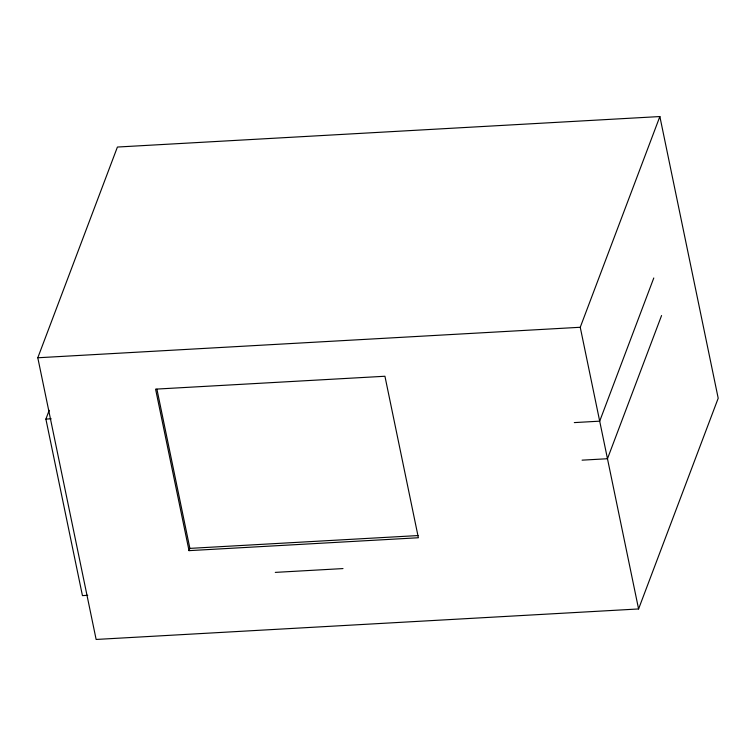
<?xml version="1.0" encoding="UTF-8"?>
<svg xmlns="http://www.w3.org/2000/svg" width="756" height="756" viewBox="0 0 756 756"><rect width="100%" height="100%" fill="white"/><g stroke="black" fill="none" stroke-linecap="round" stroke-linejoin="round"><path stroke-width="1.13" d="M37.8 357.768L117.416 147.042L659.865 116.547L718.2 398.232L638.584 608.958L96.135 639.453L37.8 357.768L580.249 327.272L659.865 116.547M87.734 595.312L82.442 595.615L45.889 419.089L49.206 410.319M189.028 550.642L155.585 389.142L384.936 376.252L418.38 537.752L189.028 550.642L189.879 548.383L156.917 389.198M653.789 277.981L599.697 421.168L574.305 422.595M661.566 315.545L607.474 458.731L582.082 460.158M45.889 419.089L51.181 418.796M189.879 548.383L418.049 535.56M275.297 572.387L342.997 568.578M580.249 327.272L638.584 608.958"/></g></svg>
